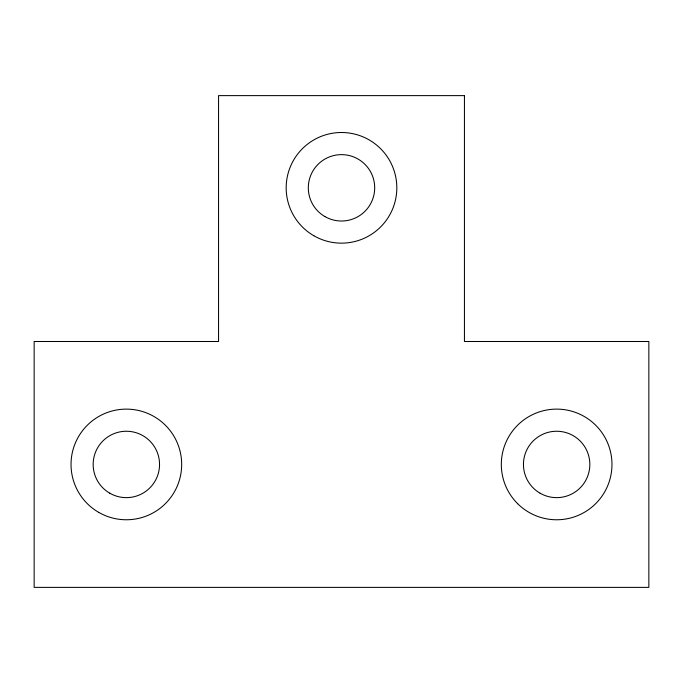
<?xml version="1.0" encoding="UTF-8"?>
<svg xmlns="http://www.w3.org/2000/svg" width="683" height="683" viewBox="0 0 683 683"><rect width="100%" height="100%" fill="white"/><g stroke="black" fill="none" stroke-linecap="round" stroke-linejoin="round"><path stroke-width="1.02" d="M464.44 95.62L218.56 95.62L218.56 341.5L34.15 341.5L34.15 587.38L648.85 587.38L648.85 341.5L464.44 341.5L464.44 95.62M109.758 493.186A33.194 33.194 0 0 0 159.549 464.44A33.194 33.194 0 0 0 109.758 435.694A33.194 33.194 0 0 0 109.758 493.186M540.048 493.186A33.194 33.194 0 0 0 589.839 464.44A33.194 33.194 0 0 0 540.048 435.694A33.194 33.194 0 0 0 540.048 493.186M324.903 216.571A33.194 33.194 0 0 0 374.694 187.825A33.194 33.194 0 0 0 324.903 159.079A33.194 33.194 0 0 0 324.903 216.571M98.694 512.352A55.323 55.323 0 0 0 181.678 464.44A55.323 55.323 0 0 0 98.694 416.528A55.323 55.323 0 0 0 98.694 512.352M313.839 235.737A55.323 55.323 0 0 0 396.823 187.825A55.323 55.323 0 0 0 313.839 139.913A55.323 55.323 0 0 0 313.839 235.737M517.671 503.712A55.323 55.323 0 0 0 610.141 478.552A55.323 55.323 0 0 0 542.123 411.055A55.323 55.323 0 0 0 517.671 503.712"/></g></svg>
